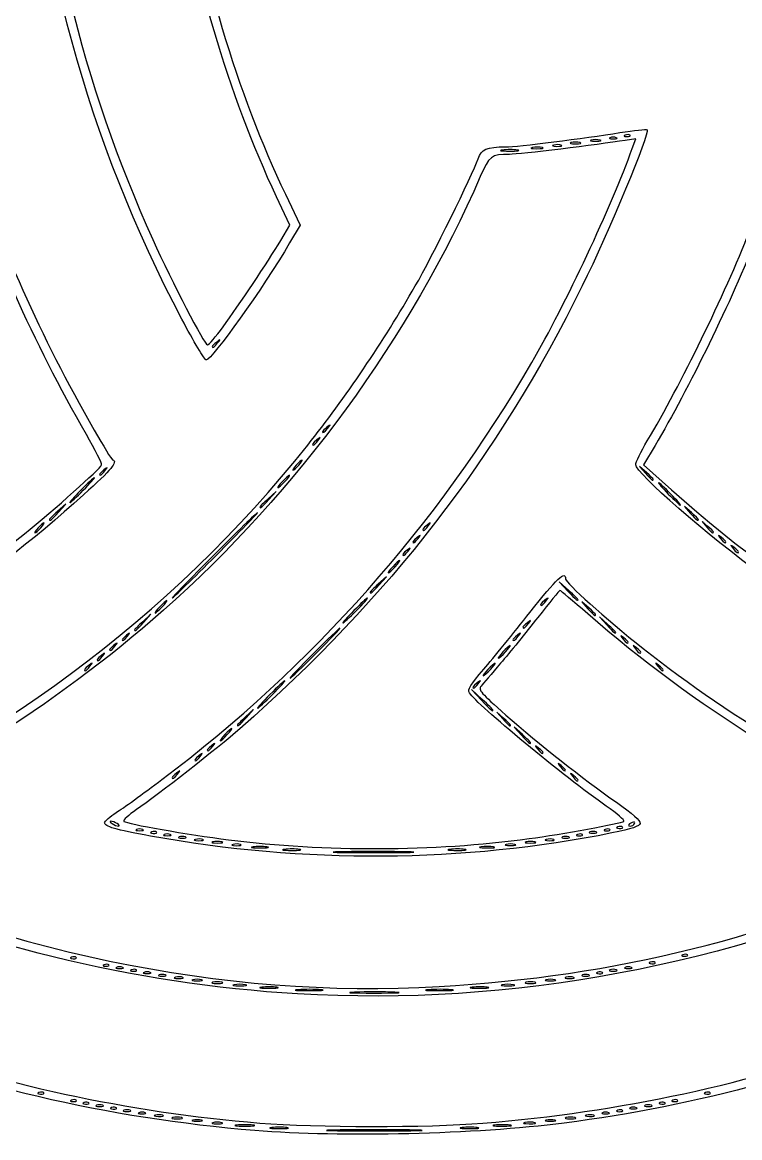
# Model space of a CAD drawing. Extents: x -435 to -123, y 280 to 590.
# Drawn here: x -317.1 to -241.4, y 280.4 to 398.2 of the extents above; entities that cross this region are included whole.
import ezdxf

# ---------------------------------------------------------------- set-up
doc = ezdxf.new("R2010")
doc.units = 0
doc.layers.add('Image', color=7, linetype='CONTINUOUS')

msp = doc.modelspace()

# ---------------------------------------------------------------- linework, layer by layer
at = {"layer": 'Image', "color": 7}
for points in [[(-252.964561, 386.248876)], [(-260.230056, 385.204264)], [(-258.250716, 385.477668)], [(-256.13405, 385.742251)], [(-254.414258, 385.999678)], [(-264.860564, 384.690586)], [(-262.216381, 384.947911)], [(-300.297506, 366.840595)], [(-296.515393, 364.327054)], [(-284.873726, 355.33122)], [(-285.93206, 354.008304)], [(-287.950196, 351.428616)], [(-308.421643, 350.833301)], [(-289.405404, 349.708825)], [(-250.511654, 349.927288)], [(-310.704362, 348.78278)], [(-291.108553, 347.790595)], [(-248.659571, 348.385905)], [(-313.333553, 346.467676)], [(-274.290393, 345.01247)], [(-245.749154, 345.693955)], [(-315.202279, 344.81403)], [(-244.161654, 344.376145)], [(-275.348726, 343.689554)], [(-242.838737, 343.326437)], [(-296.681446, 341.903616)], [(-276.40706, 342.366637)], [(-241.515821, 342.268104)], [(-277.763737, 340.712991)], [(-279.466887, 338.794762)], [(-261.854987, 337.07497)], [(-258.449154, 337.221497)], [(-302.369987, 336.479658)], [(-281.864779, 336.082783)], [(-256.597071, 335.639791)], [(-304.33772, 334.826012)], [(-263.70707, 334.69372)], [(-306.040393, 333.370804)], [(-264.765393, 333.370804)], [(-254.480404, 333.784321)], [(-307.36331, 332.31247)], [(-253.157487, 332.743106)], [(-308.686226, 331.254137)], [(-286.098112, 331.584866)], [(-266.122071, 331.717158)], [(-251.834571, 331.684773)], [(-310.009143, 330.195804)], [(-267.709571, 329.865075)], [(-249.453321, 329.83269)], [(-268.998726, 328.34372)], [(-290.728321, 327.219241)], [(-267.444987, 325.578057)], [(-293.489803, 324.771845)], [(-265.592904, 323.998124)], [(-295.490821, 322.985908)], [(-297.04456, 321.729137)], [(-263.476237, 322.142654)], [(-298.367476, 320.670804)], [(-262.153321, 321.10144)], [(-259.772071, 319.249356)], [(-300.748726, 318.81872)], [(-258.449154, 318.191023)], [(-307.132487, 313.5932)], [(-253.758311, 313.223947)], [(-252.497902, 313.590025)], [(-304.420508, 312.974683)], [(-302.970803, 312.69478)], [(-301.510091, 312.445516)], [(-299.922591, 312.180933)], [(-259.441341, 312.180933)], [(-257.991644, 312.430197)], [(-256.530925, 312.7101)], [(-255.081228, 312.959364)], [(-298.065481, 311.91463)], [(-296.086133, 311.65891)], [(-294.096731, 311.385569)], [(-291.323633, 311.136887)], [(-287.879314, 310.871775)], [(-270.416814, 310.871775)], [(-267.375217, 311.133792)], [(-265.129883, 311.394327)], [(-263.013216, 311.65891)], [(-261.023806, 311.91463)], [(-311.43747, 299.465587)], [(-246.879144, 299.730171)], [(-307.997886, 298.671837)], [(-306.537175, 298.4226)], [(-305.08747, 298.142697)], [(-303.626758, 297.893433)], [(-255.874978, 297.878114)], [(-254.414258, 298.158016)], [(-252.826758, 298.4226)], [(-250.318728, 298.936421)], [(-302.039258, 297.62885)], [(-300.182148, 297.362547)], [(-298.2028, 297.106827)], [(-296.086133, 296.842243)], [(-263.013216, 296.842243)], [(-260.89655, 297.106827)], [(-258.90714, 297.362547)], [(-257.324675, 297.62885)], [(-293.572591, 296.581999)], [(-290.260564, 296.319691)], [(-288.082487, 295.62434)], [(-273.133529, 296.397479)], [(-268.035564, 296.319691)], [(-265.262175, 296.581999)], [(-314.877053, 285.178085)], [(-244.497894, 285.178085)], [(-311.43747, 284.384335)], [(-310.114553, 284.119751)], [(-308.653841, 283.870514)], [(-250.710091, 283.870514)], [(-249.260394, 284.119751)], [(-247.937478, 284.384335)], [(-307.204136, 283.590611)], [(-305.743425, 283.341347)], [(-304.155925, 283.076764)], [(-302.298814, 282.810461)], [(-256.790473, 282.810461)], [(-255.208008, 283.076764)], [(-253.758311, 283.326028)], [(-252.297591, 283.60593)], [(-300.319466, 282.554741)], [(-298.2028, 282.290158)], [(-296.086133, 282.025574)], [(-292.778841, 281.770016)], [(-289.20223, 281.503025)], [(-269.093897, 281.503025)], [(-265.654314, 281.767605)], [(-263.010131, 282.025521)], [(-260.89655, 282.290158)], [(-258.779883, 282.554741)], [(-292.580404, 281.194521)], [(-275.828998, 281.247252)]]:
    msp.add_lwpolyline(points, close=True, dxfattribs=at)
for points in [[(-252.73046, 384.86611), (-252.363325, 385.892148), (-253.48801, 385.709771)], [(-289.853423, 375.14022), (-288.880153, 376.759113), (-290.299643, 379.770428)], [(-289.363732, 380.040909), (-287.791948, 376.770913), (-288.908305, 374.881534)], [(-295.932754, 366.046845), (-295.934183, 366.046845)], [(-250.326115, 353.503637), (-251.532006, 351.477617), (-248.574436, 348.826836)], [(-251.239258, 350.654893), (-251.966862, 351.296322), (-251.32543, 350.568718)], [(-291.108553, 347.790595), (-290.331446, 348.650491), (-291.191341, 347.873383)], [(-313.333553, 346.467676), (-312.556446, 347.327572), (-313.416341, 346.550464)], [(-246.476758, 346.421559), (-247.204362, 347.062989), (-246.56293, 346.335384)], [(-244.756966, 344.971457), (-245.352279, 345.475489), (-244.84825, 344.880176)], [(-279.466887, 338.794762), (-278.689779, 339.654658), (-279.549675, 338.87755)], [(-259.441341, 338.213684), (-260.433529, 339.125491), (-259.52173, 338.133304)], [(-257.324675, 336.367395), (-258.052279, 337.008825), (-257.410847, 336.28122)], [(-304.33772, 334.826012), (-303.560612, 335.685908), (-304.420508, 334.9088)], [(-255.3403, 334.644217), (-256.200196, 335.421325), (-255.423091, 334.561429)], [(-268.569466, 326.702536), (-269.693946, 327.748408), (-268.648074, 326.623929)], [(-293.489803, 324.771845), (-292.712696, 325.631741), (-293.572591, 324.854634)], [(-266.320508, 324.725729), (-267.048112, 325.367158), (-266.406683, 324.639554)], [(-264.336133, 323.00255), (-265.196029, 323.779658), (-264.418924, 322.919762)], [(-276.654869, 310.61632), (-276.654869, 310.616055)], [(-285.627101, 296.060611), (-285.627101, 296.059447)], [(-277.817315, 295.797377), (-277.817315, 295.797986)], [(-271.868768, 296.060611), (-271.868768, 296.059447)], [(-268.497288, 281.975571), (-268.497288, 281.975676)]]:
    msp.add_lwpolyline(points, dxfattribs=at)
for points in [[(-300.297427, 366.840595), (-310.267191, 385.793184), (-315.681969, 405.579831), (-316.932548, 427.628616)], [(-316.123796, 427.628616), (-314.982675, 408.845705), (-310.837395, 391.821919), (-303.367546, 375.241116)], [(-290.299643, 379.770428), (-295.341701, 390.466585), (-299.263753, 403.677779), (-301.030349, 415.915949)], [(-300.237843, 416.445115), (-298.440819, 404.023629), (-294.418041, 390.556239), (-289.363732, 380.040909)], [(-266.107333, 385.0307), (-264.891494, 385.0307), (-257.768185, 385.92043), (-254.025498, 386.539772)], [(-251.155549, 386.821122), (-250.849773, 386.515345), (-255.240779, 375.965125), (-258.012367, 370.346325)], [(-254.025498, 386.539772), (-252.538373, 386.785863), (-251.246897, 386.912469), (-251.155549, 386.821122)], [(-253.47168, 386.269762), (-253.682746, 386.185302), (-253.620053, 386.122606), (-253.311827, 386.109911)], [(-252.964561, 386.248886), (-253.052479, 386.336805), (-253.280685, 386.346203), (-253.47168, 386.269762)], [(-253.311827, 386.109911), (-253.032914, 386.098428), (-252.876643, 386.160957), (-252.964561, 386.248876)], [(-323.00463, 385.261003), (-319.352745, 374.27254), (-315.35198, 365.311462), (-309.553531, 355.132783)], [(-269.016745, 383.749738), (-268.653313, 384.791667), (-268.110388, 385.0307), (-266.107333, 385.0307)], [(-253.48801, 385.709771), (-256.314644, 385.251415), (-264.698718, 384.236584), (-265.685693, 384.233338)], [(-262.216381, 384.947906), (-262.469347, 385.014129), (-262.945597, 385.016531), (-263.274715, 384.953251)], [(-261.023806, 385.214066), (-261.281238, 385.146984), (-261.134675, 385.087686), (-260.698112, 385.082293)], [(-260.230056, 385.20425), (-260.409187, 385.276725), (-260.766375, 385.281136), (-261.023806, 385.214066)], [(-260.698112, 385.082293), (-260.26155, 385.076896), (-260.050926, 385.131786), (-260.230056, 385.204264)], [(-259.176758, 385.477668), (-259.43142, 385.411117), (-259.22306, 385.356666), (-258.713737, 385.356666)], [(-258.250716, 385.477668), (-258.505378, 385.544216), (-258.922097, 385.544216), (-259.176758, 385.477668)], [(-258.713737, 385.356666), (-258.204414, 385.356666), (-257.996055, 385.411117), (-258.250716, 385.477668)], [(-257.060091, 385.742251), (-257.314753, 385.675701), (-257.106394, 385.62125), (-256.597071, 385.62125)], [(-256.13405, 385.742251), (-256.388711, 385.808799), (-256.80543, 385.808799), (-257.060091, 385.742251)], [(-256.597071, 385.62125), (-256.087748, 385.62125), (-255.879388, 385.675701), (-256.13405, 385.742251)], [(-255.075716, 385.999678), (-255.257618, 385.92628), (-255.108789, 385.866225), (-254.744987, 385.866225)], [(-254.414258, 385.999678), (-254.596159, 386.073076), (-254.893815, 386.073076), (-255.075716, 385.999678)], [(-254.744987, 385.866225), (-254.381185, 385.866225), (-254.232357, 385.92628), (-254.414258, 385.999678)], [(-310.380142, 354.669815), (-316.028149, 364.534064), (-320.373163, 374.280957), (-323.858202, 384.904284)], [(-265.685693, 384.233338), (-267.638424, 384.226909), (-267.831861, 384.080882), (-268.775021, 381.901107)], [(-266.448064, 384.693284), (-266.923599, 384.634399), (-266.598321, 384.585004), (-265.725196, 384.583519)], [(-264.860564, 384.690586), (-265.258127, 384.750956), (-265.972502, 384.75217), (-266.448064, 384.693284)], [(-265.725196, 384.583519), (-264.852071, 384.581932), (-264.462985, 384.630213), (-264.860564, 384.690586)], [(-263.274715, 384.953251), (-263.603833, 384.889965), (-263.396862, 384.835781), (-262.814779, 384.832844)], [(-263.34122, 362.258065), (-259.780627, 368.393723), (-254.915244, 378.76026), (-252.73046, 384.86611)], [(-262.814779, 384.832844), (-262.232696, 384.829907), (-261.963416, 384.881689), (-262.216381, 384.947911)], [(-275.638525, 370.346325), (-273.901773, 373.363064), (-269.608432, 382.053394), (-269.016745, 383.749738)], [(-268.775021, 381.901107), (-276.040876, 365.108606), (-288.15575, 348.531614), (-302.237696, 336.11358)], [(-251.138854, 354.000684), (-247.58423, 359.973441), (-243.0155, 369.340998), (-240.327863, 376.167158)], [(-239.53501, 375.637991), (-242.210569, 368.837625), (-246.789416, 359.44565), (-250.326115, 353.503637)], [(-303.367546, 375.241116), (-301.33454, 370.728457), (-297.900116, 364.128616), (-297.584813, 364.128616)], [(-288.908305, 374.881534), (-291.710745, 370.138537), (-297.1283, 362.541116), (-297.707976, 362.541116)], [(-295.934183, 366.046845), (-294.262387, 368.317174), (-291.221716, 372.864314), (-289.853423, 375.14022)], [(-258.012367, 370.346325), (-266.936246, 352.255095), (-278.354261, 337.494361), (-294.167904, 323.605959)], [(-286.992827, 353.556501), (-283.081915, 358.474444), (-278.98815, 364.527978), (-275.638525, 370.346325)], [(-297.707976, 362.541116), (-297.88829, 362.541116), (-299.053594, 364.475882), (-300.297506, 366.840595)], [(-297.584813, 364.128616), (-297.453076, 364.128616), (-296.70965, 364.991819), (-295.932754, 366.046845)], [(-296.6153, 364.42696), (-296.869961, 364.227226), (-297.078321, 364.018867), (-297.078321, 363.96394)], [(-297.078321, 363.96394), (-297.078321, 363.746161), (-296.861045, 363.886337), (-296.515393, 364.327054)], [(-296.515393, 364.327054), (-296.186304, 364.746709), (-296.195644, 364.756049), (-296.6153, 364.42696)], [(-302.398483, 318.244178), (-286.515519, 330.192179), (-273.320351, 345.061895), (-263.34122, 362.258065)], [(-284.873726, 355.33122), (-284.544638, 355.750876), (-284.553978, 355.760216), (-284.973633, 355.431127)], [(-308.764067, 351.458488), (-308.715569, 351.587631), (-309.442776, 353.032732), (-310.380142, 354.669815)], [(-309.553531, 355.132783), (-308.600184, 353.459293), (-307.724995, 352.050387), (-307.608631, 352.001889)], [(-285.93206, 354.008304), (-285.602971, 354.427959), (-285.612311, 354.437299), (-286.031966, 354.10821)], [(-284.973633, 355.431127), (-285.228295, 355.231393), (-285.436654, 355.023034), (-285.436654, 354.968106)], [(-285.436654, 354.968106), (-285.436654, 354.750328), (-285.219378, 354.890504), (-284.873726, 355.33122)], [(-341.973456, 312.768308), (-320.761572, 321.061752), (-301.427356, 335.405106), (-286.992827, 353.556501)], [(-286.031966, 354.10821), (-286.472709, 353.762559), (-286.612859, 353.545283), (-286.395081, 353.545283)], [(-286.395081, 353.545283), (-286.340153, 353.545283), (-286.131794, 353.753642), (-285.93206, 354.008304)], [(-252.363737, 351.469018), (-252.363737, 351.729447), (-251.812541, 352.868717), (-251.138854, 354.000684)], [(-316.922071, 344.18697), (-313.812211, 346.67797), (-308.922764, 351.036133), (-308.764067, 351.458488)], [(-307.608631, 352.001889), (-307.042952, 351.766066), (-307.654166, 351.026741), (-310.681396, 348.284916)], [(-308.52155, 350.933208), (-308.962293, 350.587556), (-309.102442, 350.37028), (-308.884664, 350.37028)], [(-308.421643, 350.833301), (-308.092554, 351.252957), (-308.101894, 351.262296), (-308.52155, 350.933208)], [(-288.214779, 351.428616), (-288.478172, 351.137575), (-288.634144, 350.89945), (-288.561383, 350.89945)], [(-288.561383, 350.89945), (-288.488623, 350.89945), (-288.213588, 351.137575), (-287.950196, 351.428616)], [(-287.603591, 351.957783), (-287.676352, 351.957783), (-287.951386, 351.719658), (-288.214779, 351.428616)], [(-287.950196, 351.428616), (-287.686803, 351.719658), (-287.530831, 351.957783), (-287.603591, 351.957783)], [(-239.002279, 339.81055), (-244.65548, 343.904633), (-252.363737, 350.630448), (-252.363737, 351.469018)], [(-309.533634, 350.105697), (-309.606394, 350.105697), (-310.252295, 349.510384), (-310.968946, 348.78278)], [(-310.704362, 348.78278), (-309.987712, 349.510384), (-309.460874, 350.105697), (-309.533634, 350.105697)], [(-308.884664, 350.37028), (-308.829736, 350.37028), (-308.621377, 350.57864), (-308.421643, 350.833301)], [(-289.669987, 349.708825), (-290.011776, 349.345022), (-290.231856, 349.047366), (-290.159096, 349.047366)], [(-290.159096, 349.047366), (-290.086336, 349.047366), (-289.747193, 349.345022), (-289.405404, 349.708825)], [(-288.916295, 350.370283), (-288.989056, 350.370283), (-289.328225, 350.072627), (-289.669987, 349.708825)], [(-289.405404, 349.708825), (-289.063642, 350.072627), (-288.843535, 350.370283), (-288.916295, 350.370283)], [(-251.32543, 350.568718), (-250.725914, 349.888659), (-250.511654, 349.719776), (-250.511654, 349.927288)], [(-250.511654, 349.927288), (-250.511654, 349.974675), (-250.839076, 350.302097), (-251.239258, 350.654893)], [(-310.968946, 348.78278), (-311.685622, 348.055176), (-312.212434, 347.459864), (-312.139674, 347.459864)], [(-312.139674, 347.459864), (-312.066914, 347.459864), (-311.421039, 348.055176), (-310.704362, 348.78278)], [(-249.960373, 349.57653), (-250.033134, 349.57653), (-249.566835, 349.040749), (-248.924154, 348.385905)], [(-248.659571, 348.385905), (-249.302251, 349.040749), (-249.887613, 349.57653), (-249.960373, 349.57653)], [(-248.574436, 348.826836), (-234.460161, 336.176657), (-219.511039, 327.874455), (-201.299154, 322.571861)], [(-310.681396, 348.284916), (-321.44245, 338.538487), (-332.614323, 331.471492), (-345.761654, 326.09418)], [(-291.191341, 347.873383), (-291.664284, 347.445976), (-292.051237, 347.059022), (-292.051237, 347.013488)], [(-292.051237, 347.013488), (-292.051237, 346.809071), (-291.83293, 346.989146), (-291.108553, 347.790595)], [(-248.924154, 348.385905), (-248.281473, 347.731061), (-247.696112, 347.19528), (-247.623351, 347.19528)], [(-247.623351, 347.19528), (-247.550591, 347.19528), (-248.01689, 347.731061), (-248.659571, 348.385905)], [(-313.416341, 346.550464), (-313.889284, 346.123056), (-314.276237, 345.736103), (-314.276237, 345.690568)], [(-314.276237, 345.690568), (-314.276237, 345.486151), (-314.05793, 345.666227), (-313.333553, 346.467676)], [(-292.321668, 346.401533), (-292.394428, 346.401533), (-294.475376, 344.37747), (-296.946029, 341.903616)], [(-296.681446, 341.903616), (-294.210793, 344.37747), (-292.248908, 346.401533), (-292.321668, 346.401533)], [(-246.56293, 346.335384), (-245.963414, 345.655326), (-245.749154, 345.486442), (-245.749154, 345.693955)], [(-245.749154, 345.693955), (-245.749154, 345.741342), (-246.076576, 346.068764), (-246.476758, 346.421559)], [(-314.855675, 345.343197), (-314.928435, 345.343197), (-315.20347, 345.105072), (-315.466862, 344.81403)], [(-315.202279, 344.81403), (-314.938886, 345.105072), (-314.782914, 345.343197), (-314.855675, 345.343197)], [(-274.3903, 345.112377), (-274.831043, 344.766725), (-274.971193, 344.54945), (-274.753414, 344.54945)], [(-274.753414, 344.54945), (-274.698486, 344.54945), (-274.490127, 344.757809), (-274.290393, 345.01247)], [(-274.290393, 345.01247), (-273.961304, 345.432126), (-273.970644, 345.441466), (-274.3903, 345.112377)], [(-244.161654, 344.376145), (-244.161654, 344.426363), (-244.429545, 344.694253), (-244.756966, 344.971457)], [(-376.956796, 319.033959), (-354.986828, 321.551787), (-334.426269, 330.166117), (-316.922071, 344.18697)], [(-315.466862, 344.81403), (-315.730255, 344.522989), (-315.886227, 344.284864), (-315.813466, 344.284864)], [(-315.813466, 344.284864), (-315.740706, 344.284864), (-315.465672, 344.522989), (-315.202279, 344.81403)], [(-275.448633, 343.78946), (-275.889376, 343.443809), (-276.029526, 343.226533), (-275.811747, 343.226533)], [(-275.348726, 343.689554), (-275.019638, 344.109209), (-275.028978, 344.118549), (-275.448633, 343.78946)], [(-244.84825, 344.880176), (-244.374588, 344.320741), (-244.161654, 344.164425), (-244.161654, 344.376145)], [(-243.301758, 343.789458), (-243.721403, 344.118546), (-243.730761, 344.109207), (-243.401654, 343.689551)], [(-242.838737, 343.326437), (-242.838737, 343.381364), (-243.047097, 343.589724), (-243.301758, 343.789458)], [(-276.40706, 342.366637), (-276.077971, 342.786293), (-276.087311, 342.795632), (-276.506966, 342.466544)], [(-275.811747, 343.226533), (-275.75682, 343.226533), (-275.54846, 343.434892), (-275.348726, 343.689554)], [(-243.401654, 343.689551), (-243.05601, 343.248835), (-242.838737, 343.108658), (-242.838737, 343.326437)], [(-241.978841, 342.731124), (-242.398486, 343.060213), (-242.407845, 343.050873), (-242.078738, 342.631218)], [(-242.078738, 342.631218), (-241.733094, 342.190501), (-241.515821, 342.050325), (-241.515821, 342.268104)], [(-241.515821, 342.268104), (-241.515821, 342.323031), (-241.72418, 342.53139), (-241.978841, 342.731124)], [(-296.946029, 341.903616), (-299.416682, 339.429762), (-301.378567, 337.4057), (-301.305807, 337.4057)], [(-301.305807, 337.4057), (-301.233046, 337.4057), (-299.152098, 339.429762), (-296.681446, 341.903616)], [(-276.506966, 342.466544), (-276.947709, 342.120892), (-277.087859, 341.903616), (-276.870081, 341.903616)], [(-276.870081, 341.903616), (-276.815153, 341.903616), (-276.606794, 342.111976), (-276.40706, 342.366637)], [(-278.028321, 340.712991), (-278.370109, 340.349189), (-278.59019, 340.051533), (-278.517429, 340.051533)], [(-278.517429, 340.051533), (-278.444669, 340.051533), (-278.105526, 340.349189), (-277.763737, 340.712991)], [(-277.274629, 341.37445), (-277.347389, 341.37445), (-277.686558, 341.076793), (-278.028321, 340.712991)], [(-277.763737, 340.712991), (-277.421975, 341.076793), (-277.201868, 341.37445), (-277.274629, 341.37445)], [(-263.538287, 335.884345), (-260.686735, 339.501544), (-259.772071, 340.358608), (-259.772071, 339.413331)], [(-259.772071, 339.413331), (-259.772071, 339.008016), (-255.59253, 335.268739), (-251.566706, 332.072308)], [(-279.549675, 338.87755), (-280.022618, 338.450142), (-280.409571, 338.063189), (-280.409571, 338.017654)], [(-280.409571, 338.017654), (-280.409571, 337.813237), (-280.191263, 337.993313), (-279.466887, 338.794762)], [(-260.368553, 338.19945), (-260.434807, 338.19945), (-261.488118, 336.919528), (-262.709239, 335.355179)], [(-257.430392, 335.738163), (-258.980128, 337.091877), (-260.302298, 338.19945), (-260.368553, 338.19945)], [(-259.52173, 338.133304), (-258.67305, 337.209802), (-258.449154, 337.019461), (-258.449154, 337.221497)], [(-258.449154, 337.221497), (-258.449154, 337.265709), (-258.895638, 337.712193), (-259.441341, 338.213684)], [(-301.880879, 337.141116), (-301.953639, 337.141116), (-302.292808, 336.84346), (-302.634571, 336.479658)], [(-302.369987, 336.479658), (-302.028225, 336.84346), (-301.808118, 337.141116), (-301.880879, 337.141116)], [(-280.694051, 337.4057), (-280.766811, 337.4057), (-281.412712, 336.810387), (-282.129362, 336.082783)], [(-281.864779, 336.082783), (-281.148129, 336.810387), (-280.62129, 337.4057), (-280.694051, 337.4057)], [(-261.954883, 337.174877), (-262.395613, 336.829225), (-262.535771, 336.61195), (-262.318008, 336.61195)], [(-262.318008, 336.61195), (-262.263067, 336.61195), (-262.054708, 336.820309), (-261.854987, 337.07497)], [(-261.854987, 337.07497), (-261.52588, 337.494626), (-261.535238, 337.503966), (-261.954883, 337.174877)], [(-302.237696, 336.11358), (-313.991916, 325.748211), (-327.125462, 317.60841), (-340.68094, 312.287481)], [(-302.634571, 336.479658), (-302.976359, 336.115856), (-303.19644, 335.8182), (-303.123679, 335.8182)], [(-303.123679, 335.8182), (-303.050919, 335.8182), (-302.711776, 336.115856), (-302.369987, 336.479658)], [(-282.129362, 336.082783), (-282.846039, 335.355179), (-283.372851, 334.759866), (-283.300091, 334.759866)], [(-283.300091, 334.759866), (-283.22733, 334.759866), (-282.581456, 335.355179), (-281.864779, 336.082783)], [(-268.401932, 329.90635), (-267.419032, 331.047815), (-265.230372, 333.737913), (-263.538287, 335.884345)], [(-220.084388, 312.55598), (-233.127714, 317.800736), (-246.148315, 325.883122), (-257.430392, 335.738163)], [(-257.410847, 336.28122), (-256.81133, 335.601162), (-256.597071, 335.432278), (-256.597071, 335.639791)], [(-256.597071, 335.639791), (-256.597071, 335.687178), (-256.924493, 336.0146), (-257.324675, 336.367395)], [(-304.420508, 334.9088), (-304.893451, 334.481392), (-305.280404, 334.094439), (-305.280404, 334.048904)], [(-305.280404, 334.048904), (-305.280404, 333.844487), (-305.062096, 334.024563), (-304.33772, 334.826012)], [(-262.709239, 335.355179), (-263.930363, 333.79083), (-265.695589, 331.617939), (-266.631976, 330.526533)], [(-263.806966, 334.793627), (-264.061628, 334.593893), (-264.269987, 334.385534), (-264.269987, 334.330606)], [(-264.269987, 334.330606), (-264.269987, 334.112828), (-264.052714, 334.253004), (-263.70707, 334.69372)], [(-263.70707, 334.69372), (-263.377963, 335.113376), (-263.387321, 335.122716), (-263.806966, 334.793627)], [(-255.423091, 334.561429), (-254.69872, 333.759874), (-254.480404, 333.579904), (-254.480404, 333.784321)], [(-254.480404, 333.784321), (-254.480404, 333.829856), (-254.867357, 334.216809), (-255.3403, 334.644217)], [(-306.1403, 333.47071), (-306.394961, 333.270976), (-306.603321, 333.062617), (-306.603321, 333.00769)], [(-306.603321, 333.00769), (-306.603321, 332.789911), (-306.386045, 332.930087), (-306.040393, 333.370804)], [(-306.040393, 333.370804), (-305.711304, 333.790459), (-305.720644, 333.799799), (-306.1403, 333.47071)], [(-283.594493, 334.2307), (-283.667253, 334.2307), (-284.912938, 333.040075), (-286.362696, 331.584866)], [(-286.098112, 331.584866), (-284.648354, 333.040075), (-283.521732, 334.2307), (-283.594493, 334.2307)], [(-264.8653, 333.47071), (-265.119961, 333.270976), (-265.328321, 333.062617), (-265.328321, 333.00769)], [(-265.328321, 333.00769), (-265.328321, 332.789911), (-265.111045, 332.930087), (-264.765393, 333.370804)], [(-264.765393, 333.370804), (-264.436296, 333.790459), (-264.445655, 333.799799), (-264.8653, 333.47071)], [(-253.620508, 333.206127), (-254.040153, 333.535216), (-254.049511, 333.525876), (-253.720404, 333.10622)], [(-253.157487, 332.743106), (-253.157487, 332.798034), (-253.365847, 333.006393), (-253.620508, 333.206127)], [(-307.463216, 332.412377), (-307.903959, 332.066725), (-308.044109, 331.84945), (-307.826331, 331.84945)], [(-307.826331, 331.84945), (-307.771403, 331.84945), (-307.563044, 332.057809), (-307.36331, 332.31247)], [(-307.36331, 332.31247), (-307.034221, 332.732126), (-307.043561, 332.741466), (-307.463216, 332.412377)], [(-265.632962, 332.378616), (-265.705722, 332.378616), (-266.044892, 332.08096), (-266.386654, 331.717158)], [(-266.122071, 331.717158), (-265.780308, 332.08096), (-265.560201, 332.378616), (-265.632962, 332.378616)], [(-253.720404, 333.10622), (-253.37476, 332.665504), (-253.157487, 332.525328), (-253.157487, 332.743106)], [(-252.297591, 332.147794), (-252.717237, 332.476882), (-252.726595, 332.467543), (-252.397488, 332.047887)], [(-252.397488, 332.047887), (-252.051844, 331.607171), (-251.834571, 331.466994), (-251.834571, 331.684773)], [(-251.834571, 331.684773), (-251.834571, 331.7397), (-252.04293, 331.94806), (-252.297591, 332.147794)], [(-251.566706, 332.072308), (-242.016232, 324.489403), (-230.283435, 317.65085), (-219.211258, 313.213655)], [(-308.786133, 331.354044), (-309.226876, 331.008392), (-309.367026, 330.791116), (-309.149247, 330.791116)], [(-309.149247, 330.791116), (-309.09432, 330.791116), (-308.88596, 330.999476), (-308.686226, 331.254137)], [(-308.686226, 331.254137), (-308.357138, 331.673793), (-308.366478, 331.683132), (-308.786133, 331.354044)], [(-286.362696, 331.584866), (-287.812454, 330.129658), (-288.939076, 328.939033), (-288.866315, 328.939033)], [(-288.866315, 328.939033), (-288.793555, 328.939033), (-287.54787, 330.129658), (-286.098112, 331.584866)], [(-266.386654, 331.717158), (-266.728443, 331.353356), (-266.948523, 331.0557), (-266.875763, 331.0557)], [(-266.875763, 331.0557), (-266.803002, 331.0557), (-266.463859, 331.353356), (-266.122071, 331.717158)], [(-310.10905, 330.29571), (-310.549793, 329.950059), (-310.689943, 329.732783), (-310.472164, 329.732783)], [(-310.472164, 329.732783), (-310.417236, 329.732783), (-310.208877, 329.941142), (-310.009143, 330.195804)], [(-310.009143, 330.195804), (-309.680054, 330.615459), (-309.689394, 330.624799), (-310.10905, 330.29571)], [(-269.918339, 327.392808), (-270.136197, 327.745445), (-269.840154, 328.236141), (-268.401932, 329.90635)], [(-266.631976, 330.526533), (-267.568336, 329.435127), (-268.498267, 328.34671), (-268.698504, 328.107844)], [(-267.974154, 329.865075), (-268.315943, 329.501272), (-268.536023, 329.203616), (-268.463263, 329.203616)], [(-268.463263, 329.203616), (-268.390502, 329.203616), (-268.051359, 329.501272), (-267.709571, 329.865075)], [(-267.220462, 330.526533), (-267.293222, 330.526533), (-267.632392, 330.228877), (-267.974154, 329.865075)], [(-267.709571, 329.865075), (-267.367808, 330.228877), (-267.147701, 330.526533), (-267.220462, 330.526533)], [(-249.916341, 330.29571), (-250.335987, 330.624799), (-250.345345, 330.615459), (-250.016238, 330.195804)], [(-250.016238, 330.195804), (-249.670594, 329.755087), (-249.453321, 329.614911), (-249.453321, 329.83269)], [(-249.453321, 329.83269), (-249.453321, 329.887617), (-249.66168, 330.095976), (-249.916341, 330.29571)], [(-289.423475, 328.67445), (-289.496235, 328.67445), (-290.202488, 328.019606), (-290.992904, 327.219241)], [(-290.728321, 327.219241), (-289.937904, 328.019606), (-289.350715, 328.67445), (-289.423475, 328.67445)], [(-268.998726, 328.34372), (-268.669638, 328.763376), (-268.678978, 328.772716), (-269.098633, 328.443627)], [(-255.47003, 315.443669), (-259.829133, 318.462856), (-269.17814, 326.194748), (-269.918339, 327.392808)], [(-269.098633, 328.443627), (-269.539376, 328.097975), (-269.679526, 327.8807), (-269.461747, 327.8807)], [(-269.461747, 327.8807), (-269.40682, 327.8807), (-269.19846, 328.089059), (-268.998726, 328.34372)], [(-268.698504, 328.107844), (-269.021957, 327.72195), (-268.728957, 327.381113), (-266.070953, 325.051087)], [(-290.992904, 327.219241), (-291.78332, 326.418877), (-292.37051, 325.764033), (-292.29775, 325.764033)], [(-292.29775, 325.764033), (-292.224989, 325.764033), (-291.518737, 326.418877), (-290.728321, 327.219241)], [(-268.648074, 326.623929), (-267.675413, 325.578163), (-267.444987, 325.377874), (-267.444987, 325.578057)], [(-267.444987, 325.578057), (-267.444987, 325.621264), (-267.951003, 326.127279), (-268.569466, 326.702536)], [(-266.070953, 325.051087), (-262.521594, 321.939692), (-257.985625, 318.360277), (-254.40418, 315.844619)], [(-293.572591, 324.854634), (-294.045534, 324.427226), (-294.432487, 324.040272), (-294.432487, 323.994738)], [(-294.432487, 323.994738), (-294.432487, 323.790321), (-294.21418, 323.970396), (-293.489803, 324.771845)], [(-266.406683, 324.639554), (-265.807164, 323.959495), (-265.592904, 323.790612), (-265.592904, 323.998124)], [(-265.592904, 323.998124), (-265.592904, 324.045511), (-265.920326, 324.372933), (-266.320508, 324.725729)], [(-294.167904, 323.605959), (-296.44676, 321.604545), (-302.847481, 316.601618), (-305.092682, 315.066929)], [(-295.755404, 322.985908), (-296.097193, 322.622106), (-296.317273, 322.32445), (-296.244513, 322.32445)], [(-296.244513, 322.32445), (-296.171752, 322.32445), (-295.832609, 322.622106), (-295.490821, 322.985908)], [(-295.001712, 323.647366), (-295.074472, 323.647366), (-295.413642, 323.34971), (-295.755404, 322.985908)], [(-295.490821, 322.985908), (-295.149058, 323.34971), (-294.928951, 323.647366), (-295.001712, 323.647366)], [(-264.418924, 322.919762), (-263.694553, 322.118207), (-263.476237, 321.938237), (-263.476237, 322.142654)], [(-263.476237, 322.142654), (-263.476237, 322.188189), (-263.86319, 322.575142), (-264.336133, 323.00255)], [(-297.144466, 321.829044), (-297.585209, 321.483392), (-297.725359, 321.266116), (-297.507581, 321.266116)], [(-297.507581, 321.266116), (-297.452653, 321.266116), (-297.244294, 321.474476), (-297.04456, 321.729137)], [(-297.04456, 321.729137), (-296.715471, 322.148793), (-296.724811, 322.158132), (-297.144466, 321.829044)], [(-262.616341, 321.56446), (-263.035987, 321.893549), (-263.045345, 321.884209), (-262.716238, 321.464554)], [(-262.716238, 321.464554), (-262.370594, 321.023837), (-262.153321, 320.883661), (-262.153321, 321.10144)], [(-262.153321, 321.10144), (-262.153321, 321.156367), (-262.36168, 321.364726), (-262.616341, 321.56446)], [(-298.467383, 320.77071), (-298.908126, 320.425059), (-299.048276, 320.207783), (-298.830497, 320.207783)], [(-298.830497, 320.207783), (-298.77557, 320.207783), (-298.56721, 320.416142), (-298.367476, 320.670804)], [(-298.367476, 320.670804), (-298.038388, 321.090459), (-298.047728, 321.099799), (-298.467383, 320.77071)], [(-300.748726, 318.81872), (-300.419638, 319.238376), (-300.428978, 319.247716), (-300.848633, 318.918627)], [(-260.235091, 319.712377), (-260.654737, 320.041466), (-260.664095, 320.032126), (-260.334988, 319.61247)], [(-260.334988, 319.61247), (-259.989344, 319.171754), (-259.772071, 319.031578), (-259.772071, 319.249356)], [(-259.772071, 319.249356), (-259.772071, 319.304284), (-259.98043, 319.512643), (-260.235091, 319.712377)], [(-307.217471, 314.762949), (-306.547255, 315.188002), (-304.378704, 316.754573), (-302.398483, 318.244178)], [(-300.848633, 318.918627), (-301.103295, 318.718893), (-301.311654, 318.510534), (-301.311654, 318.455606)], [(-301.311654, 318.455606), (-301.311654, 318.237828), (-301.094378, 318.378004), (-300.748726, 318.81872)], [(-258.912175, 318.654044), (-259.33182, 318.983132), (-259.341178, 318.973793), (-259.012071, 318.554137)], [(-259.012071, 318.554137), (-258.666427, 318.113421), (-258.449154, 317.973244), (-258.449154, 318.191023)], [(-258.449154, 318.191023), (-258.449154, 318.24595), (-258.657513, 318.45431), (-258.912175, 318.654044)], [(-254.40418, 315.844619), (-252.734929, 314.672117), (-251.842074, 313.878182), (-251.892234, 313.610927)], [(-292.580404, 281.194521), (-323.668734, 283.748147), (-352.718767, 295.273476), (-376.701817, 314.568877)], [(-308.445747, 313.669532), (-308.440455, 313.845824), (-307.887714, 314.337869), (-307.217471, 314.762949)], [(-305.092682, 315.066929), (-305.929374, 314.495032), (-306.522226, 313.93729), (-306.410175, 313.827515)], [(-182.670529, 315.093916), (-204.935534, 297.07341), (-231.720988, 285.590996), (-259.904362, 281.985228)], [(-253.617947, 313.837331), (-253.507399, 313.938692), (-254.340836, 314.661561), (-255.47003, 315.443669)], [(-303.591701, 312.275998), (-307.313991, 312.959866), (-308.45723, 313.288082), (-308.445747, 313.669532)], [(-307.793946, 313.849687), (-307.939466, 313.849687), (-307.879935, 313.734275), (-307.661654, 313.5932)], [(-307.132487, 313.5932), (-307.350769, 313.734275), (-307.648425, 313.849687), (-307.793946, 313.849687)], [(-307.661654, 313.5932), (-307.443373, 313.452124), (-307.145716, 313.336712), (-307.000196, 313.336712)], [(-307.000196, 313.336712), (-306.854675, 313.336712), (-306.914206, 313.452124), (-307.132487, 313.5932)], [(-306.410175, 313.827515), (-306.155169, 313.577642), (-299.579321, 312.424509), (-295.358529, 311.889495)], [(-263.608529, 312.008478), (-260.272295, 312.456629), (-253.839422, 313.63421), (-253.617947, 313.837331)], [(-251.892234, 313.610927), (-251.948749, 313.309831), (-252.766433, 313.0344), (-254.878874, 312.604928)], [(-254.26543, 313.244823), (-254.476496, 313.160368), (-254.413803, 313.097661), (-254.105577, 313.084961)], [(-253.758311, 313.223921), (-253.846229, 313.311842), (-254.074435, 313.321234), (-254.26543, 313.244823)], [(-254.105577, 313.084961), (-253.826664, 313.073584), (-253.670393, 313.136026), (-253.758311, 313.223947)], [(-252.74687, 313.694032), (-253.205239, 313.518137), (-253.289104, 313.328484), (-252.90852, 313.328484)], [(-252.90852, 313.328484), (-252.771587, 313.328484), (-252.586808, 313.446171), (-252.497902, 313.590025)], [(-252.497902, 313.590025), (-252.405208, 313.740017), (-252.511422, 313.784387), (-252.74687, 313.694032)], [(-305.081966, 312.974683), (-305.263868, 312.901288), (-305.115039, 312.841227), (-304.751237, 312.841227)], [(-304.420508, 312.974683), (-304.602409, 313.048078), (-304.900065, 313.048078), (-305.081966, 312.974683)], [(-304.751237, 312.841227), (-304.387435, 312.841227), (-304.238607, 312.901288), (-304.420508, 312.974683)], [(-303.47793, 312.715656), (-303.688988, 312.631201), (-303.626308, 312.568495), (-303.318069, 312.555795)], [(-254.878874, 312.604928), (-270.399563, 309.449348), (-287.575334, 309.333381), (-303.591701, 312.275998)], [(-302.970803, 312.694754), (-303.058724, 312.782675), (-303.286927, 312.792068), (-303.47793, 312.715656)], [(-303.318069, 312.555795), (-303.039171, 312.544418), (-302.882882, 312.606859), (-302.970803, 312.69478)], [(-302.17155, 312.445516), (-302.353451, 312.372121), (-302.204623, 312.312061), (-301.840821, 312.312061)], [(-301.510091, 312.445516), (-301.691993, 312.518912), (-301.989649, 312.518912), (-302.17155, 312.445516)], [(-301.840821, 312.312061), (-301.477019, 312.312061), (-301.32819, 312.372121), (-301.510091, 312.445516)], [(-300.58405, 312.180933), (-300.765951, 312.107538), (-300.617123, 312.047477), (-300.253321, 312.047477)], [(-299.922591, 312.180933), (-300.104493, 312.254328), (-300.402149, 312.254328), (-300.58405, 312.180933)], [(-300.253321, 312.047477), (-299.889519, 312.047477), (-299.74069, 312.107538), (-299.922591, 312.180933)], [(-295.358529, 311.889495), (-285.159662, 310.59674), (-273.801284, 310.639312), (-263.608529, 312.008478)], [(-260.1028, 312.180933), (-260.284701, 312.107538), (-260.135873, 312.047477), (-259.772071, 312.047477)], [(-259.441341, 312.180933), (-259.623243, 312.254328), (-259.920899, 312.254328), (-260.1028, 312.180933)], [(-259.772071, 312.047477), (-259.408269, 312.047477), (-259.25944, 312.107538), (-259.441341, 312.180933)], [(-258.498763, 312.451073), (-258.709829, 312.366618), (-258.647136, 312.303911), (-258.33891, 312.291211)], [(-257.991644, 312.430171), (-258.079563, 312.518092), (-258.307769, 312.527484), (-258.498763, 312.451073)], [(-258.33891, 312.291211), (-258.059997, 312.279834), (-257.903726, 312.342276), (-257.991644, 312.430197)], [(-257.192383, 312.7101), (-257.374284, 312.636704), (-257.225456, 312.576644), (-256.861654, 312.576644)], [(-256.530925, 312.7101), (-256.712826, 312.783495), (-257.010482, 312.783495), (-257.192383, 312.7101)], [(-256.861654, 312.576644), (-256.497852, 312.576644), (-256.349024, 312.636704), (-256.530925, 312.7101)], [(-255.588347, 312.980239), (-255.799413, 312.895784), (-255.73672, 312.833078), (-255.428493, 312.820378)], [(-255.081228, 312.959337), (-255.169146, 313.047258), (-255.397352, 313.056651), (-255.588347, 312.980239)], [(-255.428493, 312.820378), (-255.14958, 312.809001), (-254.993309, 312.871443), (-255.081228, 312.959364)], [(-342.136148, 310.832881), (-320.076142, 300.095798), (-296.030862, 295.065487), (-273.133529, 296.397479)], [(-298.859231, 311.924446), (-299.116644, 311.857348), (-298.970091, 311.798055), (-298.533529, 311.792657)], [(-298.065481, 311.914656), (-298.244604, 311.987152), (-298.601791, 311.991544), (-298.859231, 311.924446)], [(-298.533529, 311.792657), (-298.096966, 311.787365), (-297.886332, 311.842161), (-298.065481, 311.91463)], [(-297.012175, 311.65891), (-297.266836, 311.592367), (-297.058477, 311.537916), (-296.549154, 311.537916)], [(-296.086133, 311.65891), (-296.340795, 311.725479), (-296.757513, 311.725479), (-297.012175, 311.65891)], [(-296.549154, 311.537916), (-296.039831, 311.537916), (-295.831472, 311.592367), (-296.086133, 311.65891)], [(-294.890481, 311.395385), (-295.147894, 311.328287), (-295.001341, 311.268994), (-294.564779, 311.263596)], [(-294.096731, 311.385596), (-294.275854, 311.458091), (-294.633041, 311.462483), (-294.890481, 311.395385)], [(-294.564779, 311.263596), (-294.128216, 311.258305), (-293.917582, 311.3131), (-294.096731, 311.385569)], [(-292.778841, 311.136887), (-293.179024, 311.076245), (-292.851602, 311.026662), (-292.051237, 311.026662)], [(-291.323633, 311.136887), (-291.723815, 311.197503), (-292.378659, 311.197503), (-292.778841, 311.136887)], [(-292.051237, 311.026662), (-291.250873, 311.026662), (-290.923451, 311.076245), (-291.323633, 311.136887)], [(-289.466814, 310.874474), (-289.942349, 310.815604), (-289.617071, 310.766206), (-288.743946, 310.764724)], [(-287.879314, 310.871828), (-288.276877, 310.932206), (-288.991252, 310.933423), (-289.466814, 310.874474)], [(-288.743946, 310.764724), (-287.870821, 310.762078), (-287.481724, 310.811423), (-287.879314, 310.871775)], [(-272.004314, 310.874474), (-272.479849, 310.815604), (-272.154571, 310.766206), (-271.281446, 310.764724)], [(-270.416814, 310.871828), (-270.814377, 310.932206), (-271.528752, 310.933423), (-272.004314, 310.874474)], [(-271.281446, 310.764724), (-270.408321, 310.762078), (-270.019224, 310.811423), (-270.416814, 310.871775)], [(-268.698133, 311.137416), (-269.1003, 311.076589), (-268.83405, 311.025207), (-268.106446, 311.023222)], [(-267.375217, 311.133712), (-267.700628, 311.196524), (-268.29594, 311.198138), (-268.698133, 311.137416)], [(-268.106446, 311.023222), (-267.378841, 311.020576), (-267.049779, 311.071006), (-267.375217, 311.133792)], [(-266.055925, 311.394327), (-266.310586, 311.327784), (-266.102227, 311.273333), (-265.592904, 311.273333)], [(-265.129883, 311.394327), (-265.384545, 311.460896), (-265.801263, 311.460896), (-266.055925, 311.394327)], [(-265.592904, 311.273333), (-265.083581, 311.273333), (-264.875222, 311.327784), (-265.129883, 311.394327)], [(-263.939258, 311.65891), (-264.19392, 311.592367), (-263.98556, 311.537916), (-263.476237, 311.537916)], [(-263.013216, 311.65891), (-263.267878, 311.725479), (-263.684597, 311.725479), (-263.939258, 311.65891)], [(-263.476237, 311.537916), (-262.966914, 311.537916), (-262.758555, 311.592367), (-263.013216, 311.65891)], [(-261.817556, 311.924446), (-262.074988, 311.857348), (-261.928425, 311.798055), (-261.491862, 311.792657)], [(-261.023806, 311.914656), (-261.202937, 311.987152), (-261.560125, 311.991544), (-261.817556, 311.924446)], [(-261.491862, 311.792657), (-261.0553, 311.787365), (-260.844676, 311.842161), (-261.023806, 311.91463)], [(-368.912696, 309.870671), (-346.089076, 293.727119), (-320.074925, 284.290172), (-292.051237, 281.988271)], [(-283.534035, 310.616055), (-285.380853, 310.570626), (-283.796237, 310.533584), (-280.012696, 310.533743)], [(-276.654869, 310.616055), (-278.591619, 310.661325), (-281.687244, 310.661193), (-283.534035, 310.616055)], [(-280.012696, 310.533743), (-276.229154, 310.533902), (-274.718145, 310.571049), (-276.654869, 310.61632)], [(-268.497288, 281.975676), (-239.496103, 284.331209), (-213.436602, 293.841498), (-190.186654, 310.554777)], [(-273.133529, 296.397479), (-254.353968, 297.489891), (-238.008353, 301.559182), (-221.074649, 309.357617)], [(-288.082487, 295.62434), (-305.537209, 296.649468), (-322.72941, 300.883992), (-338.221029, 307.973635)], [(-221.672071, 308.036711), (-242.443148, 298.592039), (-265.437276, 294.294359), (-288.082487, 295.62434)], [(-311.944597, 299.486463), (-312.155655, 299.402008), (-312.092975, 299.339302), (-311.784735, 299.326602)], [(-311.43747, 299.465561), (-311.525391, 299.553482), (-311.753594, 299.562875), (-311.944597, 299.486463)], [(-311.784735, 299.326602), (-311.505838, 299.315225), (-311.349549, 299.377666), (-311.43747, 299.465587)], [(-247.386263, 299.751046), (-247.597329, 299.666591), (-247.534636, 299.603885), (-247.22641, 299.591185)], [(-246.879144, 299.730144), (-246.967063, 299.818065), (-247.195269, 299.827458), (-247.386263, 299.751046)], [(-247.22641, 299.591185), (-246.947497, 299.579808), (-246.791226, 299.64225), (-246.879144, 299.730171)], [(-308.505013, 298.692713), (-308.716071, 298.608258), (-308.653392, 298.545552), (-308.345152, 298.532852)], [(-307.997886, 298.671811), (-308.085808, 298.759732), (-308.314011, 298.769125), (-308.505013, 298.692713)], [(-308.345152, 298.532852), (-308.066255, 298.521475), (-307.909965, 298.583916), (-307.997886, 298.671837)], [(-307.198633, 298.4226), (-307.380534, 298.349204), (-307.231706, 298.289144), (-306.867904, 298.289144)], [(-306.537175, 298.4226), (-306.719076, 298.495995), (-307.016732, 298.495995), (-307.198633, 298.4226)], [(-306.867904, 298.289144), (-306.504102, 298.289144), (-306.355274, 298.349204), (-306.537175, 298.4226)], [(-305.594597, 298.163573), (-305.805655, 298.079118), (-305.742975, 298.016411), (-305.434735, 298.003711)], [(-305.08747, 298.142671), (-305.175391, 298.230592), (-305.403594, 298.239984), (-305.594597, 298.163573)], [(-305.434735, 298.003711), (-305.155838, 297.992334), (-304.999549, 298.054776), (-305.08747, 298.142697)], [(-304.288216, 297.893433), (-304.470118, 297.820038), (-304.321289, 297.759977), (-303.957487, 297.759977)], [(-303.626758, 297.893433), (-303.808659, 297.966829), (-304.106315, 297.966829), (-304.288216, 297.893433)], [(-303.957487, 297.759977), (-303.593685, 297.759977), (-303.444857, 297.820038), (-303.626758, 297.893433)], [(-256.382097, 297.898989), (-256.593163, 297.814534), (-256.53047, 297.751828), (-256.222243, 297.739128)], [(-255.874978, 297.878087), (-255.962896, 297.966008), (-256.191102, 297.975401), (-256.382097, 297.898989)], [(-256.222243, 297.739128), (-255.94333, 297.727751), (-255.787059, 297.790193), (-255.874978, 297.878114)], [(-255.075716, 298.158016), (-255.257618, 298.084621), (-255.108789, 298.024561), (-254.744987, 298.024561)], [(-254.414258, 298.158016), (-254.596159, 298.231412), (-254.893815, 298.231412), (-255.075716, 298.158016)], [(-254.744987, 298.024561), (-254.381185, 298.024561), (-254.232357, 298.084621), (-254.414258, 298.158016)], [(-253.488216, 298.4226), (-253.670118, 298.349204), (-253.521289, 298.289144), (-253.157487, 298.289144)], [(-252.826758, 298.4226), (-253.008659, 298.495995), (-253.306315, 298.495995), (-253.488216, 298.4226)], [(-253.157487, 298.289144), (-252.793685, 298.289144), (-252.644857, 298.349204), (-252.826758, 298.4226)], [(-250.825847, 298.957296), (-251.036913, 298.872841), (-250.97422, 298.810135), (-250.665993, 298.797435)], [(-250.318728, 298.936394), (-250.406646, 299.024315), (-250.634852, 299.033708), (-250.825847, 298.957296)], [(-250.665993, 298.797435), (-250.38708, 298.786058), (-250.230809, 298.8485), (-250.318728, 298.936421)], [(-302.700716, 297.62885), (-302.882618, 297.555454), (-302.733789, 297.495394), (-302.369987, 297.495394)], [(-302.039258, 297.62885), (-302.221159, 297.702245), (-302.518815, 297.702245), (-302.700716, 297.62885)], [(-302.369987, 297.495394), (-302.006185, 297.495394), (-301.857357, 297.555454), (-302.039258, 297.62885)], [(-300.975898, 297.372363), (-301.233311, 297.305264), (-301.086758, 297.245971), (-300.650196, 297.240574)], [(-300.182148, 297.362573), (-300.361271, 297.435069), (-300.718458, 297.439461), (-300.975898, 297.372363)], [(-300.650196, 297.240574), (-300.213633, 297.235282), (-300.002998, 297.290077), (-300.182148, 297.362547)], [(-299.128841, 297.106827), (-299.383503, 297.040284), (-299.175144, 296.985833), (-298.665821, 296.985833)], [(-298.2028, 297.106827), (-298.457461, 297.173396), (-298.87418, 297.173396), (-299.128841, 297.106827)], [(-298.665821, 296.985833), (-298.156498, 296.985833), (-297.948138, 297.040284), (-298.2028, 297.106827)], [(-297.012175, 296.842243), (-297.266836, 296.775701), (-297.058477, 296.72125), (-296.549154, 296.72125)], [(-296.086133, 296.842243), (-296.340795, 296.908813), (-296.757513, 296.908813), (-297.012175, 296.842243)], [(-296.549154, 296.72125), (-296.039831, 296.72125), (-295.831472, 296.775701), (-296.086133, 296.842243)], [(-263.939258, 296.842243), (-264.19392, 296.775701), (-263.98556, 296.72125), (-263.476237, 296.72125)], [(-263.013216, 296.842243), (-263.267878, 296.908813), (-263.684597, 296.908813), (-263.939258, 296.842243)], [(-263.476237, 296.72125), (-262.966914, 296.72125), (-262.758555, 296.775701), (-263.013216, 296.842243)], [(-261.822591, 297.106827), (-262.077253, 297.040284), (-261.868894, 296.985833), (-261.359571, 296.985833)], [(-260.89655, 297.106827), (-261.151211, 297.173396), (-261.56793, 297.173396), (-261.822591, 297.106827)], [(-261.359571, 296.985833), (-260.850248, 296.985833), (-260.641888, 297.040284), (-260.89655, 297.106827)], [(-259.70089, 297.372363), (-259.958321, 297.305264), (-259.811758, 297.245971), (-259.375196, 297.240574)], [(-258.90714, 297.362573), (-259.086271, 297.435069), (-259.443458, 297.439461), (-259.70089, 297.372363)], [(-259.375196, 297.240574), (-258.938633, 297.235282), (-258.728009, 297.290077), (-258.90714, 297.362547)], [(-257.986133, 297.62885), (-258.168034, 297.555454), (-258.019206, 297.495394), (-257.655404, 297.495394)], [(-257.324675, 297.62885), (-257.506576, 297.702245), (-257.804232, 297.702245), (-257.986133, 297.62885)], [(-257.655404, 297.495394), (-257.291602, 297.495394), (-257.142774, 297.555454), (-257.324675, 297.62885)], [(-294.763216, 296.581999), (-295.090638, 296.518949), (-294.822748, 296.467355), (-294.167904, 296.467355)], [(-293.572591, 296.581999), (-293.900013, 296.645076), (-294.435795, 296.645076), (-294.763216, 296.581999)], [(-294.167904, 296.467355), (-293.51306, 296.467355), (-293.24517, 296.518949), (-293.572591, 296.581999)], [(-291.848064, 296.32239), (-292.323599, 296.26352), (-291.998321, 296.214123), (-291.125196, 296.212641)], [(-290.260564, 296.319744), (-290.658127, 296.380122), (-291.372502, 296.381339), (-291.848064, 296.32239)], [(-291.125196, 296.212641), (-290.252071, 296.209995), (-289.862974, 296.25934), (-290.260564, 296.319691)], [(-288.008351, 296.062093), (-288.703967, 296.007404), (-288.20155, 295.962001), (-286.891862, 295.961207)], [(-285.627101, 296.059447), (-286.241173, 296.114957), (-287.312735, 296.115592), (-288.008351, 296.062093)], [(-286.891862, 295.961207), (-285.582175, 295.961207), (-285.01303, 296.005128), (-285.627101, 296.060611)], [(-282.050649, 295.797986), (-283.258101, 295.748826), (-282.341029, 295.708372), (-280.012696, 295.708028)], [(-277.817315, 295.797986), (-278.938196, 295.847437), (-280.843196, 295.847728), (-282.050649, 295.797986)], [(-280.012696, 295.708028), (-277.684362, 295.708028), (-276.696435, 295.7479), (-277.817315, 295.797377)], [(-274.250018, 296.062093), (-274.945634, 296.007404), (-274.443216, 295.962001), (-273.133529, 295.961207)], [(-271.868768, 296.059447), (-272.482839, 296.114957), (-273.554402, 296.115592), (-274.250018, 296.062093)], [(-273.133529, 295.961207), (-271.823841, 295.961207), (-271.254696, 296.005128), (-271.868768, 296.060611)], [(-269.623064, 296.32239), (-270.098599, 296.26352), (-269.773321, 296.214123), (-268.900196, 296.212641)], [(-268.035564, 296.319744), (-268.433127, 296.380122), (-269.147502, 296.381339), (-269.623064, 296.32239)], [(-268.900196, 296.212641), (-268.027071, 296.209995), (-267.637974, 296.25934), (-268.035564, 296.319691)], [(-266.4528, 296.581999), (-266.780222, 296.518949), (-266.512331, 296.467355), (-265.857487, 296.467355)], [(-265.262175, 296.581999), (-265.589597, 296.645076), (-266.125378, 296.645076), (-266.4528, 296.581999)], [(-265.857487, 296.467355), (-265.202644, 296.467355), (-264.934753, 296.518949), (-265.262175, 296.581999)], [(-315.38418, 285.19896), (-315.595238, 285.114505), (-315.532558, 285.051799), (-315.224319, 285.039099)], [(-314.877053, 285.178058), (-314.964974, 285.265979), (-315.193177, 285.275372), (-315.38418, 285.19896)], [(-315.224319, 285.039099), (-314.945421, 285.027722), (-314.789132, 285.090164), (-314.877053, 285.178085)], [(-245.005013, 285.19896), (-245.216079, 285.114505), (-245.153386, 285.051799), (-244.84516, 285.039099)], [(-244.497894, 285.178058), (-244.585813, 285.265979), (-244.814019, 285.275372), (-245.005013, 285.19896)], [(-244.84516, 285.039099), (-244.566247, 285.027722), (-244.409976, 285.090164), (-244.497894, 285.178085)], [(-311.944597, 284.40521), (-312.155655, 284.320755), (-312.092975, 284.258049), (-311.784735, 284.245349)], [(-311.43747, 284.384308), (-311.525391, 284.472229), (-311.753594, 284.481622), (-311.944597, 284.40521)], [(-311.784735, 284.245349), (-311.505838, 284.233972), (-311.349549, 284.296414), (-311.43747, 284.384335)], [(-310.62168, 284.140627), (-310.832738, 284.056172), (-310.770058, 283.993466), (-310.461819, 283.980766)], [(-310.114553, 284.119725), (-310.202474, 284.207646), (-310.430677, 284.217039), (-310.62168, 284.140627)], [(-310.461819, 283.980766), (-310.182921, 283.969389), (-310.026632, 284.03183), (-310.114553, 284.119751)], [(-309.3153, 283.870514), (-309.497201, 283.797118), (-309.348373, 283.737058), (-308.984571, 283.737058)], [(-308.653841, 283.870514), (-308.835742, 283.943909), (-309.133399, 283.943909), (-309.3153, 283.870514)], [(-308.984571, 283.737058), (-308.620769, 283.737058), (-308.47194, 283.797118), (-308.653841, 283.870514)], [(-251.37155, 283.870514), (-251.553451, 283.797118), (-251.404623, 283.737058), (-251.040821, 283.737058)], [(-250.710091, 283.870514), (-250.891992, 283.943909), (-251.189649, 283.943909), (-251.37155, 283.870514)], [(-251.040821, 283.737058), (-250.677019, 283.737058), (-250.52819, 283.797118), (-250.710091, 283.870514)], [(-249.767513, 284.140627), (-249.978579, 284.056172), (-249.915886, 283.993466), (-249.60766, 283.980766)], [(-249.260394, 284.119725), (-249.348313, 284.207646), (-249.576519, 284.217039), (-249.767513, 284.140627)], [(-249.60766, 283.980766), (-249.328747, 283.969389), (-249.172476, 284.03183), (-249.260394, 284.119751)], [(-248.444597, 284.40521), (-248.655663, 284.320755), (-248.59297, 284.258049), (-248.284743, 284.245349)], [(-247.937478, 284.384308), (-248.025396, 284.472229), (-248.253602, 284.481622), (-248.444597, 284.40521)], [(-248.284743, 284.245349), (-248.00583, 284.233972), (-247.849559, 284.296414), (-247.937478, 284.384335)], [(-307.711263, 283.611487), (-307.922321, 283.527032), (-307.859642, 283.464325), (-307.551402, 283.451625)], [(-307.204136, 283.590585), (-307.292057, 283.678506), (-307.520261, 283.687898), (-307.711263, 283.611487)], [(-307.551402, 283.451625), (-307.272505, 283.440248), (-307.116215, 283.50269), (-307.204136, 283.590611)], [(-306.404883, 283.341347), (-306.586784, 283.267952), (-306.437956, 283.207891), (-306.074154, 283.207891)], [(-305.743425, 283.341347), (-305.925326, 283.414743), (-306.222982, 283.414743), (-306.404883, 283.341347)], [(-306.074154, 283.207891), (-305.710352, 283.207891), (-305.561524, 283.267952), (-305.743425, 283.341347)], [(-304.817383, 283.076764), (-304.999284, 283.003368), (-304.850456, 282.943308), (-304.486654, 282.943308)], [(-304.155925, 283.076764), (-304.337826, 283.150159), (-304.635482, 283.150159), (-304.817383, 283.076764)], [(-304.486654, 282.943308), (-304.122852, 282.943308), (-303.974024, 283.003368), (-304.155925, 283.076764)], [(-303.092564, 282.820277), (-303.349977, 282.753178), (-303.203425, 282.693885), (-302.766862, 282.688488)], [(-302.298814, 282.810487), (-302.477937, 282.882983), (-302.835125, 282.887375), (-303.092564, 282.820277)], [(-302.766862, 282.688488), (-302.3303, 282.683196), (-302.119665, 282.737991), (-302.298814, 282.810461)], [(-300.319466, 282.554741), (-300.574128, 282.62131), (-300.990847, 282.62131), (-301.245508, 282.554741)], [(-258.779883, 282.554741), (-259.034545, 282.62131), (-259.451263, 282.62131), (-259.705925, 282.554741)], [(-257.584223, 282.820277), (-257.841655, 282.753178), (-257.695091, 282.693885), (-257.258529, 282.688488)], [(-256.790473, 282.810487), (-256.969604, 282.882983), (-257.326791, 282.887375), (-257.584223, 282.820277)], [(-257.258529, 282.688488), (-256.821966, 282.683196), (-256.611342, 282.737991), (-256.790473, 282.810461)], [(-255.869466, 283.076764), (-256.051367, 283.003368), (-255.902539, 282.943308), (-255.538737, 282.943308)], [(-255.208008, 283.076764), (-255.389909, 283.150159), (-255.687565, 283.150159), (-255.869466, 283.076764)], [(-255.538737, 282.943308), (-255.174935, 282.943308), (-255.026107, 283.003368), (-255.208008, 283.076764)], [(-254.26543, 283.346903), (-254.476496, 283.262448), (-254.413803, 283.199742), (-254.105577, 283.187042)], [(-253.758311, 283.326001), (-253.846229, 283.413922), (-254.074435, 283.423315), (-254.26543, 283.346903)], [(-254.105577, 283.187042), (-253.826664, 283.175665), (-253.670393, 283.238107), (-253.758311, 283.326028)], [(-252.95905, 283.60593), (-253.140951, 283.532535), (-252.992123, 283.472475), (-252.628321, 283.472475)], [(-252.297591, 283.60593), (-252.479492, 283.679326), (-252.777149, 283.679326), (-252.95905, 283.60593)], [(-252.628321, 283.472475), (-252.264519, 283.472475), (-252.11569, 283.532535), (-252.297591, 283.60593)], [(-301.245508, 282.554741), (-301.50017, 282.488198), (-301.29181, 282.433747), (-300.782487, 282.433747)], [(-300.782487, 282.433747), (-300.273164, 282.433747), (-300.064805, 282.488198), (-300.319466, 282.554741)], [(-299.128841, 282.290158), (-299.383503, 282.223615), (-299.175144, 282.169164), (-298.665821, 282.169164)], [(-298.2028, 282.290158), (-298.457461, 282.356727), (-298.87418, 282.356727), (-299.128841, 282.290158)], [(-298.665821, 282.169164), (-298.156498, 282.169164), (-297.948138, 282.223615), (-298.2028, 282.290158)], [(-297.012175, 282.025574), (-297.266836, 281.959031), (-297.058477, 281.90458), (-296.549154, 281.90458)], [(-296.086133, 282.025574), (-296.340795, 282.092143), (-296.757513, 282.092143), (-297.012175, 282.025574)], [(-296.549154, 281.90458), (-296.039831, 281.90458), (-295.831472, 281.959031), (-296.086133, 282.025574)], [(-294.498633, 281.770016), (-294.971576, 281.711331), (-294.584623, 281.663309), (-293.638737, 281.663309)], [(-292.778841, 281.770016), (-293.251784, 281.8287), (-294.02569, 281.8287), (-294.498633, 281.770016)], [(-293.638737, 281.663309), (-292.692852, 281.663309), (-292.305899, 281.711331), (-292.778841, 281.770016)], [(-259.904362, 281.985228), (-269.311517, 280.781665), (-283.403066, 280.44067), (-292.580404, 281.194521)], [(-292.051237, 281.988271), (-286.170767, 281.505247), (-274.367096, 281.498924), (-268.497288, 281.975571)], [(-290.78973, 281.505723), (-291.265266, 281.446854), (-290.939987, 281.397456), (-290.066862, 281.395974)], [(-289.20223, 281.503078), (-289.599793, 281.563456), (-290.314168, 281.564673), (-290.78973, 281.505723)], [(-290.066862, 281.395974), (-289.193737, 281.393328), (-288.804641, 281.442673), (-289.20223, 281.503025)], [(-270.681397, 281.505723), (-271.156933, 281.446854), (-270.831654, 281.397456), (-269.958529, 281.395974)], [(-269.093897, 281.503078), (-269.49146, 281.563456), (-270.205835, 281.564673), (-270.681397, 281.505723)], [(-269.958529, 281.395974), (-269.085404, 281.393328), (-268.696308, 281.442673), (-269.093897, 281.503025)], [(-267.241814, 281.770304), (-267.717349, 281.711434), (-267.392071, 281.662037), (-266.518946, 281.660555)], [(-265.654314, 281.767658), (-266.051877, 281.828036), (-266.766252, 281.829253), (-267.241814, 281.770304)], [(-266.518946, 281.660555), (-265.645821, 281.657909), (-265.256724, 281.707254), (-265.654314, 281.767605)], [(-264.068465, 282.030866), (-264.397583, 281.967578), (-264.190612, 281.913391), (-263.608529, 281.910454)], [(-263.010131, 282.025574), (-263.263097, 282.091799), (-263.739347, 282.094207), (-264.068465, 282.030866)], [(-263.608529, 281.910454), (-263.026446, 281.907544), (-262.757166, 281.959296), (-263.010131, 282.025521)], [(-261.822591, 282.290158), (-262.077253, 282.223615), (-261.868894, 282.169164), (-261.359571, 282.169164)], [(-260.89655, 282.290158), (-261.151211, 282.356727), (-261.56793, 282.356727), (-261.822591, 282.290158)], [(-261.359571, 282.169164), (-260.850248, 282.169164), (-260.641888, 282.223615), (-260.89655, 282.290158)], [(-259.705925, 282.554741), (-259.960586, 282.488198), (-259.752227, 282.433747), (-259.242904, 282.433747)], [(-259.242904, 282.433747), (-258.733581, 282.433747), (-258.525222, 282.488198), (-258.779883, 282.554741)], [(-284.031081, 281.247464), (-286.33211, 281.203384), (-284.523841, 281.167216), (-280.012696, 281.167083)], [(-275.828998, 281.247252), (-278.039116, 281.291464), (-281.730053, 281.29157), (-284.031081, 281.247464)], [(-280.012696, 281.167083), (-275.50155, 281.166977), (-273.618881, 281.203067), (-275.828998, 281.247252)]]:
    msp.add_open_spline(points, degree=3, dxfattribs=at)

doc.saveas('drawing.dxf')
